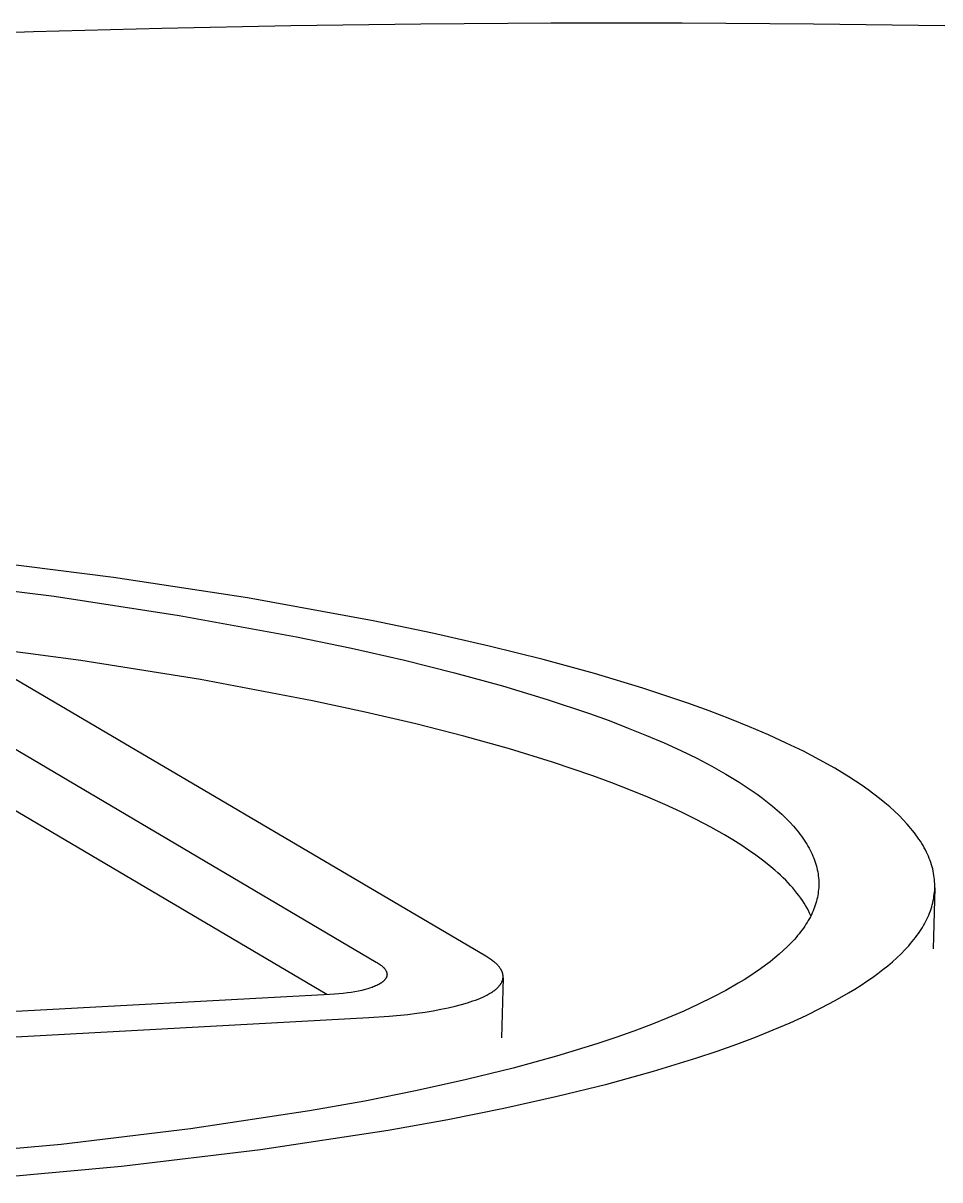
# Model space of a CAD drawing. Header units: millimetres. Extents: x 430 to 4403, y -1522 to 1254.
# Drawn here: x 1417.14 to 1426.24, y -359.83 to -348.34 of the extents above; entities that cross this region are included whole.
import ezdxf

# ---------------------------------------------------------------- set-up
doc = ezdxf.new("R2010")
doc.units = ezdxf.units.MM
doc.header["$MEASUREMENT"] = 0
doc.layers.add('Utwórz2D linie widoczne', color=7, linetype='Continuous', true_color=0x000000)

msp = doc.modelspace()

# ---------------------------------------------------------------- linework, layer by layer
at = {"layer": 'Utwórz2D linie widoczne'}
for p, q in [((1421.085, -348.349), (1419.795, -348.366)), ((1422.381, -348.34), (1421.085, -348.349)), ((1423.682, -348.34), (1422.381, -348.34)), ((1424.986, -348.349), (1423.682, -348.34)), ((1426.292, -348.366), (1424.986, -348.349)), ((1417.238, -348.427), (1415.975, -348.471)), ((1418.512, -348.392), (1417.238, -348.427)), ((1419.795, -348.366), (1418.512, -348.392)), ((1418.032, -353.845), (1416.624, -353.667)), ((1416.133, -353.866), (1417.445, -354.032)), ((1419.366, -354.048), (1418.032, -353.845)), ((1417.445, -354.032), (1418.687, -354.222)), ((1420.614, -354.276), (1419.366, -354.048)), ((1418.687, -354.222), (1419.85, -354.434)), ((1421.202, -354.399), (1420.614, -354.276)), ((1419.85, -354.434), (1420.398, -354.549)), ((1421.766, -354.527), (1421.202, -354.399)), ((1417.709, -354.672), (1416.453, -354.505)), ((1421.731, -357.607), (1416.522, -354.542)), ((1420.398, -354.549), (1420.923, -354.668)), ((1422.302, -354.661), (1421.766, -354.527)), ((1415.443, -354.6), (1420.644, -357.666)), ((1420.923, -354.668), (1421.422, -354.793)), ((1422.811, -354.801), (1422.302, -354.661)), ((1418.897, -354.86), (1417.709, -354.672)), ((1420.009, -355.07), (1418.897, -354.86)), ((1421.422, -354.793), (1421.896, -354.923)), ((1423.29, -354.945), (1422.811, -354.801)), ((1421.896, -354.923), (1422.342, -355.058)), ((1423.739, -355.095), (1423.29, -354.945)), ((1420.533, -355.183), (1420.009, -355.07)), ((1422.342, -355.058), (1422.76, -355.197)), ((1423.951, -355.171), (1423.739, -355.095)), ((1420.152, -357.989), (1415.429, -355.201)), ((1421.035, -355.3), (1420.533, -355.183)), ((1422.76, -355.197), (1422.957, -355.268)), ((1424.155, -355.249), (1423.951, -355.171)), ((1421.514, -355.422), (1421.035, -355.3)), ((1422.957, -355.268), (1423.147, -355.341)), ((1423.147, -355.341), (1423.329, -355.415)), ((1424.351, -355.328), (1424.155, -355.249)), ((1424.538, -355.408), (1424.351, -355.328)), ((1421.967, -355.549), (1421.514, -355.422)), ((1423.329, -355.415), (1423.503, -355.489)), ((1424.716, -355.49), (1424.538, -355.408)), ((1422.394, -355.681), (1421.967, -355.549)), ((1423.503, -355.489), (1423.669, -355.565)), ((1423.669, -355.565), (1423.827, -355.642)), ((1424.886, -355.572), (1424.716, -355.49)), ((1425.046, -355.656), (1424.886, -355.572)), ((1422.795, -355.816), (1422.394, -355.681)), ((1423.827, -355.642), (1423.976, -355.72)), ((1425.197, -355.741), (1425.046, -355.656)), ((1422.984, -355.886), (1422.795, -355.816)), ((1423.976, -355.72), (1424.117, -355.799)), ((1424.117, -355.799), (1424.183, -355.839)), ((1425.269, -355.784), (1425.197, -355.741)), ((1425.338, -355.826), (1425.269, -355.784)), ((1423.167, -355.957), (1422.984, -355.886)), ((1424.183, -355.839), (1424.248, -355.879)), ((1424.248, -355.879), (1424.309, -355.918)), ((1424.309, -355.918), (1424.368, -355.958)), ((1425.404, -355.869), (1425.338, -355.826)), ((1425.468, -355.912), (1425.404, -355.869)), ((1425.529, -355.954), (1425.468, -355.912)), ((1423.342, -356.028), (1423.167, -355.957)), ((1423.509, -356.101), (1423.342, -356.028)), ((1424.368, -355.958), (1424.425, -355.998)), ((1424.425, -355.998), (1424.479, -356.038)), ((1424.479, -356.038), (1424.53, -356.078)), ((1425.587, -355.997), (1425.529, -355.954)), ((1425.642, -356.04), (1425.587, -355.997)), ((1425.695, -356.083), (1425.642, -356.04)), ((1423.669, -356.175), (1423.509, -356.101)), ((1424.53, -356.078), (1424.579, -356.118)), ((1424.579, -356.118), (1424.626, -356.157)), ((1424.626, -356.157), (1424.67, -356.197)), ((1425.745, -356.125), (1425.695, -356.083)), ((1425.792, -356.168), (1425.745, -356.125)), ((1423.821, -356.249), (1423.669, -356.175)), ((1423.965, -356.325), (1423.821, -356.249)), ((1424.67, -356.197), (1424.711, -356.237)), ((1424.711, -356.237), (1424.75, -356.277)), ((1424.75, -356.277), (1424.786, -356.316)), ((1425.837, -356.211), (1425.792, -356.168)), ((1425.878, -356.254), (1425.837, -356.211)), ((1425.918, -356.296), (1425.878, -356.254)), ((1424.101, -356.402), (1423.965, -356.325)), ((1424.786, -356.316), (1424.803, -356.336)), ((1424.803, -356.336), (1424.82, -356.356)), ((1424.82, -356.356), (1424.836, -356.376)), ((1424.836, -356.376), (1424.852, -356.396)), ((1425.936, -356.318), (1425.918, -356.296)), ((1425.954, -356.339), (1425.936, -356.318)), ((1425.971, -356.36), (1425.954, -356.339)), ((1425.988, -356.381), (1425.971, -356.36)), ((1426.004, -356.403), (1425.988, -356.381)), ((1424.185, -356.452), (1424.101, -356.402)), ((1424.265, -356.502), (1424.185, -356.452)), ((1424.341, -356.553), (1424.265, -356.502)), ((1424.852, -356.396), (1424.866, -356.416)), ((1424.866, -356.416), (1424.88, -356.435)), ((1424.88, -356.435), (1424.894, -356.455)), ((1424.894, -356.455), (1424.907, -356.475)), ((1424.907, -356.475), (1424.919, -356.495)), ((1424.919, -356.495), (1424.931, -356.515)), ((1426.019, -356.424), (1426.004, -356.403)), ((1426.034, -356.445), (1426.019, -356.424)), ((1426.048, -356.466), (1426.034, -356.445)), ((1426.061, -356.488), (1426.048, -356.466)), ((1426.074, -356.509), (1426.061, -356.488)), ((1426.086, -356.53), (1426.074, -356.509)), ((1424.413, -356.603), (1424.341, -356.553)), ((1424.48, -356.653), (1424.413, -356.603)), ((1424.931, -356.515), (1424.942, -356.534)), ((1424.942, -356.534), (1424.953, -356.554)), ((1424.953, -356.554), (1424.963, -356.574)), ((1424.963, -356.574), (1424.972, -356.593)), ((1424.972, -356.593), (1424.98, -356.613)), ((1424.98, -356.613), (1424.989, -356.633)), ((1426.097, -356.551), (1426.086, -356.53)), ((1426.108, -356.573), (1426.097, -356.551)), ((1426.118, -356.594), (1426.108, -356.573)), ((1426.127, -356.615), (1426.118, -356.594)), ((1426.136, -356.636), (1426.127, -356.615)), ((1424.544, -356.704), (1424.48, -356.653)), ((1424.603, -356.754), (1424.544, -356.704)), ((1424.989, -356.633), (1424.996, -356.653)), ((1424.996, -356.653), (1425.003, -356.672)), ((1425.003, -356.672), (1425.009, -356.692)), ((1425.009, -356.692), (1425.015, -356.712)), ((1425.015, -356.712), (1425.02, -356.731)), ((1425.02, -356.731), (1425.024, -356.751)), ((1426.144, -356.657), (1426.136, -356.636)), ((1426.151, -356.678), (1426.144, -356.657)), ((1426.158, -356.699), (1426.151, -356.678)), ((1426.164, -356.72), (1426.158, -356.699)), ((1426.17, -356.741), (1426.164, -356.72)), ((1424.631, -356.779), (1424.603, -356.754)), ((1424.659, -356.804), (1424.631, -356.779)), ((1424.685, -356.829), (1424.659, -356.804)), ((1424.71, -356.854), (1424.685, -356.829)), ((1424.734, -356.88), (1424.71, -356.854)), ((1425.024, -356.751), (1425.028, -356.77)), ((1425.028, -356.77), (1425.032, -356.79)), ((1425.032, -356.79), (1425.034, -356.809)), ((1425.034, -356.809), (1425.036, -356.829)), ((1425.036, -356.829), (1425.038, -356.848)), ((1425.038, -356.848), (1425.039, -356.868)), ((1426.175, -356.763), (1426.17, -356.741)), ((1426.179, -356.784), (1426.175, -356.763)), ((1426.183, -356.805), (1426.179, -356.784)), ((1426.185, -356.826), (1426.183, -356.805)), ((1426.188, -356.847), (1426.185, -356.826)), ((1426.189, -356.867), (1426.188, -356.847)), ((1424.758, -356.905), (1424.734, -356.88)), ((1424.78, -356.93), (1424.758, -356.905)), ((1424.801, -356.955), (1424.78, -356.93)), ((1424.821, -356.98), (1424.801, -356.955)), ((1425.034, -356.965), (1425.032, -356.984)), ((1425.036, -356.946), (1425.034, -356.965)), ((1425.038, -356.926), (1425.036, -356.946)), ((1425.039, -356.907), (1425.038, -356.926)), ((1425.039, -356.868), (1425.039, -356.887)), ((1425.039, -356.887), (1425.039, -356.907)), ((1426.191, -356.93), (1426.175, -357.534)), ((1426.188, -356.972), (1426.19, -356.951)), ((1426.191, -356.888), (1426.189, -356.867)), ((1426.19, -356.951), (1426.191, -356.93)), ((1426.191, -356.909), (1426.191, -356.888)), ((1426.191, -356.93), (1426.191, -356.909)), ((1424.841, -357.005), (1424.821, -356.98)), ((1424.859, -357.03), (1424.841, -357.005)), ((1424.876, -357.055), (1424.859, -357.03)), ((1424.893, -357.08), (1424.876, -357.055)), ((1424.908, -357.105), (1424.893, -357.08)), ((1425.01, -357.081), (1425.004, -357.1)), ((1425.015, -357.062), (1425.01, -357.081)), ((1425.02, -357.042), (1425.015, -357.062)), ((1425.025, -357.023), (1425.02, -357.042)), ((1425.029, -357.004), (1425.025, -357.023)), ((1425.032, -356.984), (1425.029, -357.004)), ((1426.166, -357.096), (1426.171, -357.076)), ((1426.171, -357.076), (1426.176, -357.055)), ((1426.176, -357.055), (1426.18, -357.034)), ((1426.18, -357.034), (1426.183, -357.013)), ((1426.183, -357.013), (1426.186, -356.993)), ((1426.186, -356.993), (1426.188, -356.972)), ((1424.923, -357.13), (1424.908, -357.105)), ((1424.936, -357.155), (1424.923, -357.13)), ((1424.948, -357.18), (1424.936, -357.155)), ((1424.96, -357.205), (1424.948, -357.18)), ((1424.965, -357.196), (1424.955, -357.215)), ((1424.974, -357.177), (1424.965, -357.196)), ((1424.982, -357.157), (1424.974, -357.177)), ((1424.99, -357.138), (1424.982, -357.157)), ((1424.997, -357.119), (1424.99, -357.138)), ((1425.004, -357.1), (1424.997, -357.119)), ((1426.122, -357.22), (1426.131, -357.199)), ((1426.131, -357.199), (1426.139, -357.179)), ((1426.139, -357.179), (1426.147, -357.158)), ((1426.147, -357.158), (1426.154, -357.138)), ((1426.154, -357.138), (1426.16, -357.117)), ((1426.16, -357.117), (1426.166, -357.096)), ((1424.899, -357.309), (1424.886, -357.328)), ((1424.911, -357.29), (1424.899, -357.309)), ((1424.923, -357.272), (1424.911, -357.29)), ((1424.934, -357.253), (1424.923, -357.272)), ((1424.945, -357.234), (1424.934, -357.253)), ((1424.955, -357.215), (1424.945, -357.234)), ((1426.068, -357.322), (1426.08, -357.302)), ((1426.08, -357.302), (1426.091, -357.281)), ((1426.091, -357.281), (1426.102, -357.261)), ((1426.102, -357.261), (1426.112, -357.24)), ((1426.112, -357.24), (1426.122, -357.22)), ((1424.813, -357.422), (1424.796, -357.441)), ((1424.828, -357.403), (1424.813, -357.422)), ((1424.844, -357.385), (1424.828, -357.403)), ((1424.858, -357.366), (1424.844, -357.385)), ((1424.872, -357.347), (1424.858, -357.366)), ((1424.886, -357.328), (1424.872, -357.347)), ((1425.983, -357.443), (1425.998, -357.423)), ((1425.998, -357.423), (1426.013, -357.403)), ((1426.013, -357.403), (1426.028, -357.383)), ((1426.028, -357.383), (1426.042, -357.362)), ((1426.042, -357.362), (1426.055, -357.342)), ((1426.055, -357.342), (1426.068, -357.322)), ((1424.725, -357.515), (1424.686, -357.552)), ((1424.762, -357.478), (1424.725, -357.515)), ((1424.796, -357.441), (1424.762, -357.478)), ((1425.856, -357.583), (1425.895, -357.543)), ((1425.895, -357.543), (1425.932, -357.503)), ((1425.932, -357.503), (1425.949, -357.483)), ((1425.949, -357.483), (1425.966, -357.463)), ((1425.966, -357.463), (1425.983, -357.443)), ((1421.752, -357.62), (1421.731, -357.607)), ((1421.772, -357.633), (1421.752, -357.62)), ((1421.781, -357.639), (1421.772, -357.633)), ((1421.79, -357.646), (1421.781, -357.639)), ((1421.799, -357.652), (1421.79, -357.646)), ((1421.807, -357.659), (1421.799, -357.652)), ((1421.815, -357.665), (1421.807, -357.659)), ((1424.602, -357.625), (1424.557, -357.662)), ((1424.645, -357.589), (1424.602, -357.625)), ((1424.686, -357.552), (1424.645, -357.589)), ((1425.77, -357.662), (1425.814, -357.623)), ((1425.814, -357.623), (1425.856, -357.583)), ((1420.644, -357.666), (1420.656, -357.673)), ((1420.656, -357.673), (1420.666, -357.68)), ((1420.666, -357.68), (1420.676, -357.686)), ((1420.676, -357.686), (1420.686, -357.693)), ((1420.686, -357.693), (1420.69, -357.697)), ((1420.69, -357.697), (1420.695, -357.7)), ((1420.695, -357.7), (1420.699, -357.704)), ((1420.699, -357.704), (1420.703, -357.707)), ((1420.703, -357.707), (1420.706, -357.711)), ((1420.706, -357.711), (1420.71, -357.714)), ((1420.71, -357.714), (1420.713, -357.717)), ((1420.713, -357.717), (1420.717, -357.721)), ((1420.717, -357.721), (1420.72, -357.724)), ((1420.72, -357.724), (1420.723, -357.728)), ((1420.723, -357.728), (1420.726, -357.731)), ((1420.726, -357.731), (1420.728, -357.734)), ((1420.728, -357.734), (1420.731, -357.738)), ((1420.731, -357.738), (1420.733, -357.741)), ((1420.733, -357.741), (1420.735, -357.744)), ((1420.735, -357.744), (1420.737, -357.748)), ((1420.737, -357.748), (1420.739, -357.751)), ((1420.739, -357.751), (1420.74, -357.753)), ((1420.74, -357.753), (1420.741, -357.755)), ((1420.741, -357.755), (1420.742, -357.756)), ((1420.742, -357.756), (1420.743, -357.758)), ((1420.743, -357.758), (1420.743, -357.76)), ((1420.743, -357.76), (1420.744, -357.761)), ((1420.744, -357.761), (1420.745, -357.763)), ((1420.745, -357.763), (1420.745, -357.765)), ((1420.745, -357.765), (1420.746, -357.766)), ((1420.746, -357.766), (1420.746, -357.768)), ((1420.746, -357.768), (1420.747, -357.769)), ((1420.747, -357.769), (1420.747, -357.771)), ((1420.747, -357.771), (1420.748, -357.773)), ((1420.748, -357.773), (1420.748, -357.774)), ((1421.823, -357.672), (1421.815, -357.665)), ((1421.83, -357.678), (1421.823, -357.672)), ((1421.837, -357.684), (1421.83, -357.678)), ((1421.843, -357.691), (1421.837, -357.684)), ((1421.85, -357.697), (1421.843, -357.691)), ((1421.855, -357.704), (1421.85, -357.697)), ((1421.861, -357.71), (1421.855, -357.704)), ((1421.866, -357.716), (1421.861, -357.71)), ((1421.871, -357.723), (1421.866, -357.716)), ((1421.875, -357.729), (1421.871, -357.723)), ((1421.878, -357.732), (1421.875, -357.729)), ((1421.88, -357.735), (1421.878, -357.732)), ((1421.882, -357.739), (1421.88, -357.735)), ((1421.883, -357.742), (1421.882, -357.739)), ((1421.885, -357.745), (1421.883, -357.742)), ((1421.887, -357.748), (1421.885, -357.745)), ((1421.889, -357.751), (1421.887, -357.748)), ((1421.89, -357.754), (1421.889, -357.751)), ((1421.892, -357.757), (1421.89, -357.754)), ((1421.893, -357.761), (1421.892, -357.757)), ((1421.894, -357.764), (1421.893, -357.761)), ((1421.895, -357.767), (1421.894, -357.764)), ((1421.896, -357.77), (1421.895, -357.767)), ((1421.897, -357.773), (1421.896, -357.77)), ((1421.898, -357.776), (1421.897, -357.773)), ((1424.408, -357.77), (1424.354, -357.806)), ((1424.46, -357.734), (1424.408, -357.77)), ((1424.509, -357.698), (1424.46, -357.734)), ((1424.557, -357.662), (1424.509, -357.698)), ((1425.625, -357.78), (1425.676, -357.741)), ((1425.676, -357.741), (1425.724, -357.702)), ((1425.724, -357.702), (1425.77, -357.662)), ((1420.668, -357.888), (1420.659, -357.893)), ((1420.678, -357.883), (1420.668, -357.888)), ((1420.682, -357.88), (1420.678, -357.883)), ((1420.686, -357.877), (1420.682, -357.88)), ((1420.691, -357.875), (1420.686, -357.877)), ((1420.695, -357.872), (1420.691, -357.875)), ((1420.699, -357.869), (1420.695, -357.872)), ((1420.702, -357.866), (1420.699, -357.869)), ((1420.706, -357.863), (1420.702, -357.866)), ((1420.709, -357.861), (1420.706, -357.863)), ((1420.713, -357.858), (1420.709, -357.861)), ((1420.716, -357.855), (1420.713, -357.858)), ((1420.719, -357.852), (1420.716, -357.855)), ((1420.722, -357.849), (1420.719, -357.852)), ((1420.725, -357.846), (1420.722, -357.849)), ((1420.727, -357.843), (1420.725, -357.846)), ((1420.73, -357.84), (1420.727, -357.843)), ((1420.732, -357.837), (1420.73, -357.84)), ((1420.734, -357.834), (1420.732, -357.837)), ((1420.735, -357.833), (1420.734, -357.834)), ((1420.736, -357.831), (1420.735, -357.833)), ((1420.737, -357.83), (1420.736, -357.831)), ((1420.738, -357.828), (1420.737, -357.83)), ((1420.739, -357.827), (1420.738, -357.828)), ((1420.74, -357.825), (1420.739, -357.827)), ((1420.741, -357.824), (1420.74, -357.825)), ((1420.742, -357.822), (1420.741, -357.824)), ((1420.743, -357.819), (1420.742, -357.821)), ((1420.742, -357.821), (1420.742, -357.822)), ((1420.744, -357.818), (1420.743, -357.819)), ((1420.745, -357.814), (1420.744, -357.816)), ((1420.744, -357.816), (1420.744, -357.818)), ((1420.746, -357.811), (1420.745, -357.813)), ((1420.745, -357.813), (1420.745, -357.814)), ((1420.747, -357.81), (1420.746, -357.811)), ((1420.748, -357.805), (1420.747, -357.807)), ((1420.747, -357.807), (1420.747, -357.808)), ((1420.747, -357.808), (1420.747, -357.81)), ((1420.748, -357.774), (1420.748, -357.776)), ((1420.748, -357.776), (1420.749, -357.778)), ((1420.749, -357.8), (1420.748, -357.802)), ((1420.748, -357.802), (1420.748, -357.803)), ((1420.748, -357.803), (1420.748, -357.805)), ((1420.749, -357.778), (1420.749, -357.779)), ((1420.749, -357.779), (1420.749, -357.781)), ((1420.749, -357.781), (1420.749, -357.783)), ((1420.749, -357.783), (1420.749, -357.784)), ((1420.749, -357.784), (1420.749, -357.786)), ((1420.749, -357.786), (1420.75, -357.787)), ((1420.75, -357.791), (1420.749, -357.792)), ((1420.749, -357.792), (1420.749, -357.794)), ((1420.749, -357.794), (1420.749, -357.795)), ((1420.749, -357.795), (1420.749, -357.797)), ((1420.749, -357.797), (1420.749, -357.799)), ((1420.749, -357.799), (1420.749, -357.8)), ((1420.75, -357.787), (1420.75, -357.789)), ((1420.75, -357.789), (1420.75, -357.791)), ((1421.874, -357.891), (1421.876, -357.888)), ((1421.876, -357.888), (1421.878, -357.885)), ((1421.878, -357.885), (1421.88, -357.882)), ((1421.88, -357.882), (1421.882, -357.879)), ((1421.882, -357.879), (1421.884, -357.876)), ((1421.884, -357.876), (1421.886, -357.874)), ((1421.886, -357.874), (1421.887, -357.871)), ((1421.887, -357.871), (1421.889, -357.868)), ((1421.903, -357.823), (1421.888, -358.419)), ((1421.889, -357.868), (1421.89, -357.865)), ((1421.89, -357.865), (1421.892, -357.862)), ((1421.892, -357.862), (1421.893, -357.859)), ((1421.893, -357.859), (1421.894, -357.856)), ((1421.894, -357.856), (1421.895, -357.853)), ((1421.895, -357.853), (1421.897, -357.85)), ((1421.897, -357.85), (1421.898, -357.847)), ((1421.899, -357.779), (1421.898, -357.776)), ((1421.898, -357.844), (1421.899, -357.841)), ((1421.898, -357.847), (1421.898, -357.844)), ((1421.9, -357.782), (1421.899, -357.779)), ((1421.899, -357.841), (1421.9, -357.838)), ((1421.901, -357.786), (1421.9, -357.782)), ((1421.9, -357.838), (1421.901, -357.835)), ((1421.901, -357.789), (1421.901, -357.786)), ((1421.902, -357.792), (1421.901, -357.789)), ((1421.901, -357.832), (1421.902, -357.829)), ((1421.901, -357.835), (1421.901, -357.832)), ((1421.902, -357.795), (1421.902, -357.792)), ((1421.903, -357.798), (1421.902, -357.795)), ((1421.902, -357.826), (1421.903, -357.823)), ((1421.902, -357.829), (1421.902, -357.826)), ((1421.903, -357.801), (1421.903, -357.798)), ((1421.903, -357.804), (1421.903, -357.801)), ((1421.903, -357.807), (1421.903, -357.804)), ((1421.903, -357.81), (1421.903, -357.807)), ((1421.903, -357.813), (1421.903, -357.81)), ((1421.903, -357.816), (1421.903, -357.813)), ((1421.903, -357.819), (1421.903, -357.816)), ((1421.903, -357.823), (1421.903, -357.819)), ((1424.239, -357.877), (1424.116, -357.947)), ((1424.297, -357.841), (1424.239, -357.877)), ((1424.354, -357.806), (1424.297, -357.841)), ((1425.458, -357.896), (1425.516, -357.857)), ((1425.516, -357.857), (1425.571, -357.819)), ((1425.571, -357.819), (1425.625, -357.78)), ((1420.182, -357.988), (1413.937, -358.326)), ((1420.228, -357.985), (1420.182, -357.988)), ((1420.272, -357.981), (1420.228, -357.985)), ((1420.315, -357.977), (1420.272, -357.981)), ((1420.356, -357.972), (1420.315, -357.977)), ((1420.395, -357.967), (1420.356, -357.972)), ((1420.432, -357.961), (1420.395, -357.967)), ((1420.467, -357.954), (1420.432, -357.961)), ((1420.5, -357.947), (1420.467, -357.954)), ((1420.532, -357.939), (1420.5, -357.947)), ((1420.561, -357.931), (1420.532, -357.939)), ((1420.575, -357.926), (1420.561, -357.931)), ((1420.589, -357.922), (1420.575, -357.926)), ((1420.602, -357.917), (1420.589, -357.922)), ((1420.614, -357.913), (1420.602, -357.917)), ((1420.626, -357.908), (1420.614, -357.913)), ((1420.637, -357.903), (1420.626, -357.908)), ((1420.648, -357.898), (1420.637, -357.903)), ((1420.659, -357.893), (1420.648, -357.898)), ((1421.701, -358.013), (1421.723, -358.003)), ((1421.723, -358.003), (1421.743, -357.993)), ((1421.743, -357.993), (1421.762, -357.983)), ((1421.762, -357.983), (1421.78, -357.972)), ((1421.78, -357.972), (1421.788, -357.967)), ((1421.788, -357.967), (1421.797, -357.961)), ((1421.797, -357.961), (1421.805, -357.956)), ((1421.805, -357.956), (1421.812, -357.95)), ((1421.812, -357.95), (1421.82, -357.945)), ((1421.82, -357.945), (1421.827, -357.939)), ((1421.827, -357.939), (1421.833, -357.934)), ((1421.833, -357.934), (1421.84, -357.928)), ((1421.84, -357.928), (1421.846, -357.923)), ((1421.846, -357.923), (1421.852, -357.917)), ((1421.852, -357.917), (1421.857, -357.911)), ((1421.857, -357.911), (1421.862, -357.905)), ((1421.862, -357.905), (1421.867, -357.9)), ((1421.867, -357.9), (1421.87, -357.897)), ((1421.87, -357.897), (1421.872, -357.894)), ((1421.872, -357.894), (1421.874, -357.891)), ((1424.116, -357.947), (1423.985, -358.016)), ((1425.203, -358.047), (1425.335, -357.972)), ((1425.335, -357.972), (1425.398, -357.934)), ((1425.398, -357.934), (1425.458, -357.896)), ((1421.358, -358.12), (1421.426, -358.105)), ((1421.426, -358.105), (1421.49, -358.088)), ((1421.49, -358.088), (1421.549, -358.071)), ((1421.549, -358.071), (1421.577, -358.061)), ((1421.577, -358.061), (1421.604, -358.052)), ((1421.604, -358.052), (1421.63, -358.043)), ((1421.63, -358.043), (1421.655, -358.033)), ((1421.655, -358.033), (1421.679, -358.023)), ((1421.679, -358.023), (1421.701, -358.013)), ((1423.845, -358.085), (1423.697, -358.153)), ((1423.985, -358.016), (1423.845, -358.085)), ((1425.062, -358.122), (1425.203, -358.047)), ((1414.322, -358.556), (1420.57, -358.217)), ((1420.57, -358.217), (1420.772, -358.204)), ((1420.772, -358.204), (1420.958, -358.185)), ((1420.958, -358.185), (1421.046, -358.174)), ((1421.046, -358.174), (1421.13, -358.162)), ((1421.13, -358.162), (1421.21, -358.149)), ((1421.21, -358.149), (1421.286, -358.135)), ((1421.286, -358.135), (1421.358, -358.12)), ((1423.54, -358.22), (1423.376, -358.286)), ((1423.697, -358.153), (1423.54, -358.22)), ((1424.753, -358.268), (1424.912, -358.196)), ((1424.912, -358.196), (1425.062, -358.122)), ((1423.376, -358.286), (1423.203, -358.351)), ((1424.409, -358.411), (1424.586, -358.34)), ((1424.586, -358.34), (1424.753, -358.268)), ((1423.023, -358.415), (1422.834, -358.478)), ((1423.203, -358.351), (1423.023, -358.415)), ((1424.224, -358.481), (1424.409, -358.411)), ((1422.834, -358.478), (1422.434, -358.601)), ((1423.828, -358.618), (1424.03, -358.55)), ((1424.03, -358.55), (1424.224, -358.481)), ((1422.434, -358.601), (1422.002, -358.719)), ((1423.398, -358.75), (1423.828, -358.618)), ((1422.002, -358.719), (1421.541, -358.833)), ((1422.935, -358.877), (1423.398, -358.75)), ((1421.541, -358.833), (1421.049, -358.942)), ((1422.439, -358.999), (1422.935, -358.877)), ((1421.049, -358.942), (1420.529, -359.046)), ((1421.912, -359.116), (1422.439, -358.999)), ((1419.98, -359.144), (1418.799, -359.323)), ((1420.529, -359.046), (1419.98, -359.144)), ((1421.353, -359.228), (1421.912, -359.116)), ((1420.763, -359.334), (1421.353, -359.228)), ((1418.799, -359.323), (1417.512, -359.478)), ((1419.495, -359.526), (1420.763, -359.334)), ((1417.512, -359.478), (1416.122, -359.605)), ((1418.112, -359.692), (1419.495, -359.526)), ((1416.62, -359.829), (1418.112, -359.692))]:
    msp.add_line(p, q, dxfattribs=at)

doc.saveas('drawing.dxf')
